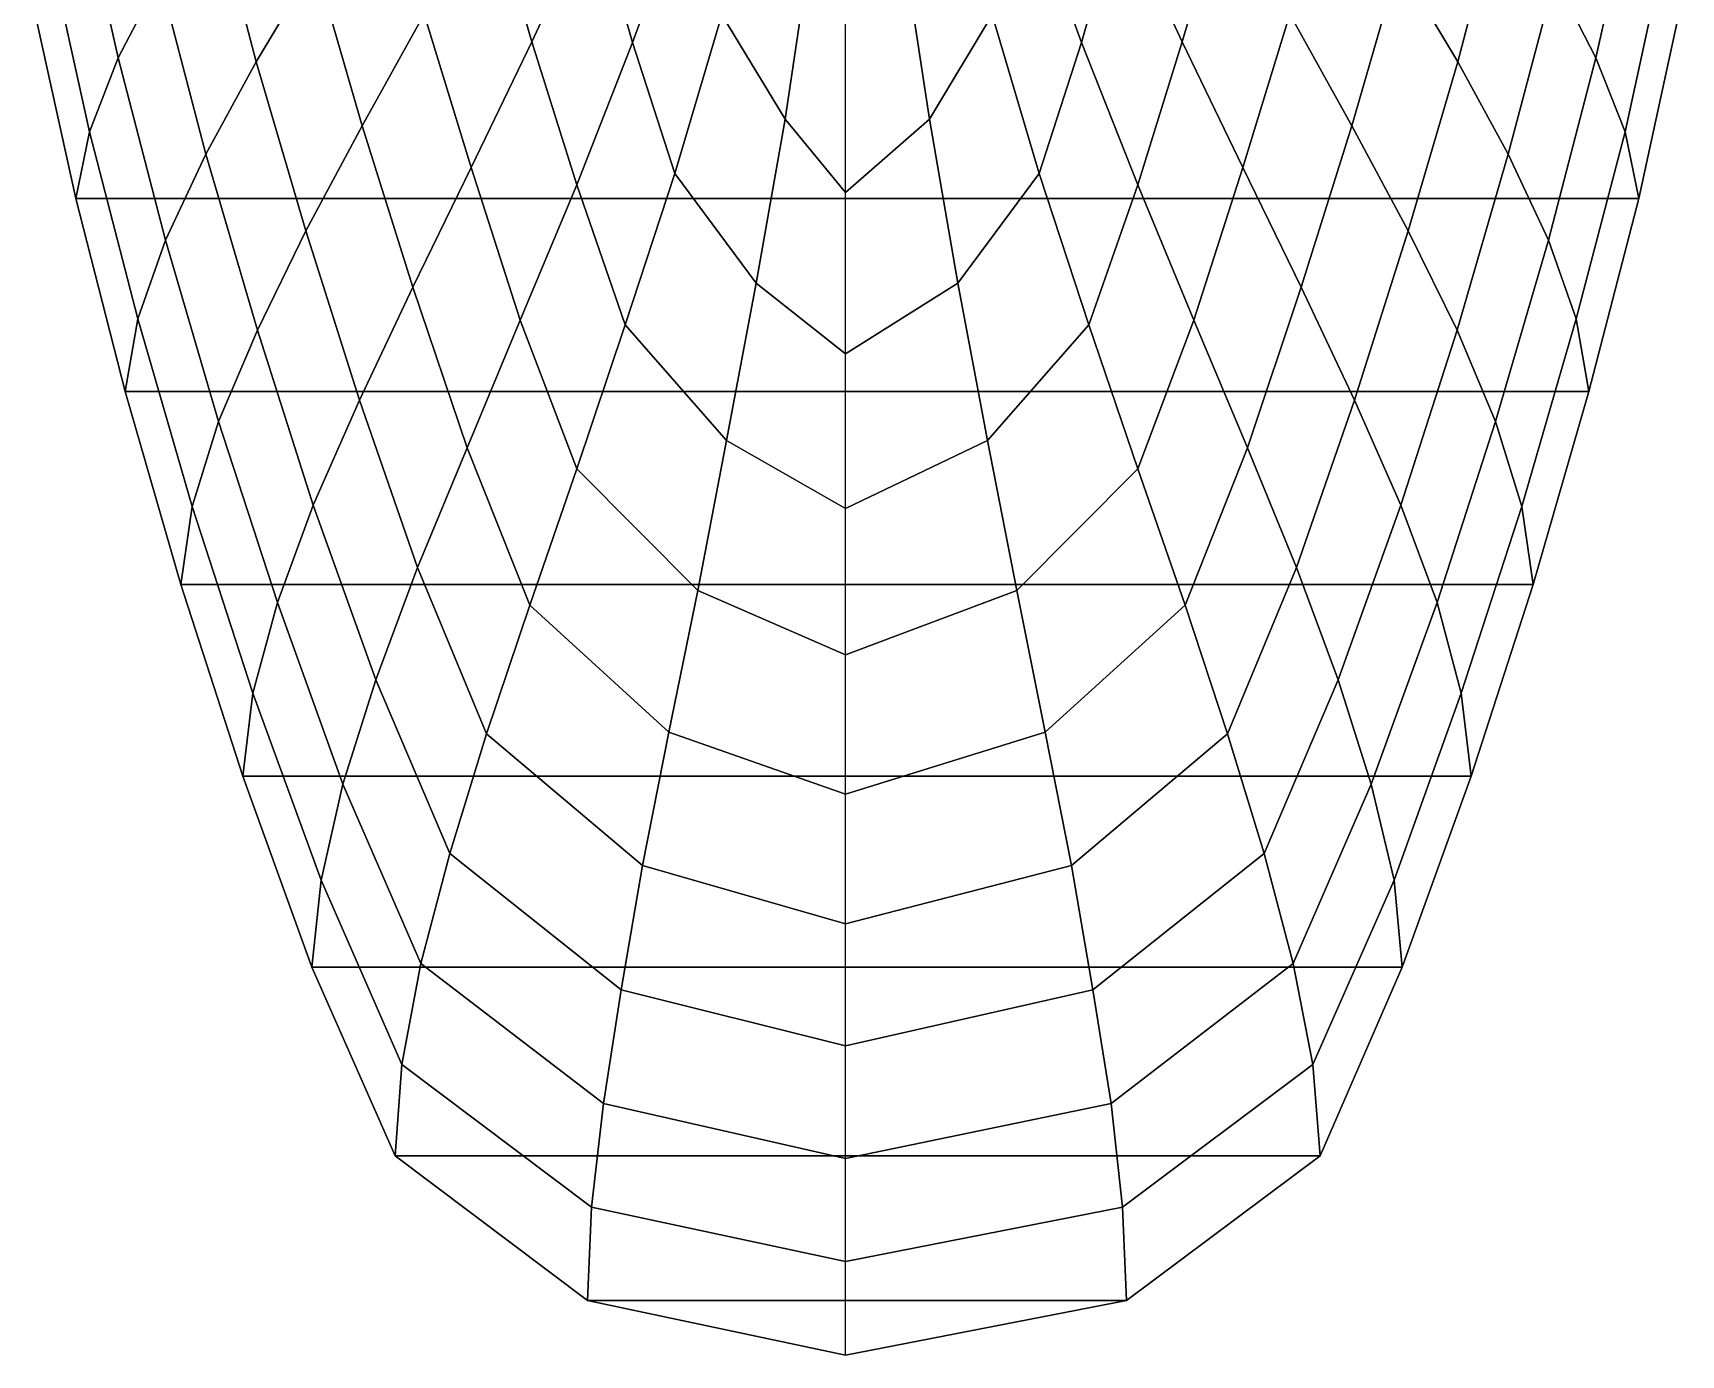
# Model space of a CAD drawing. Extents: x 0 to 30, y -55 to 0.
# Drawn here: x 2.74 to 27.26, y -55 to -35.34 of the extents above; entities that cross this region are included whole.
import ezdxf

# ---------------------------------------------------------------- set-up
doc = ezdxf.new("R2010")
doc.units = 0
doc.layers.add('ACESSORIO', color=254, linetype='CONTINUOUS')
doc.layers.add('PRETO', color=88, linetype='CONTINUOUS')

msp = doc.modelspace()

# ---------------------------------------------------------------- linework, layer by layer
at = {"layer": 'ACESSORIO'}
for points in [[(9.53, -33.3, 16.99), (10.16, -35.47, 17.09), (11.09, -33.48, 14.55), (10.51, -31.44, 14.41)], [(11.09, -33.48, 14.55), (11.66, -35.48, 14.73), (12.48, -33.27, 12.37), (11.99, -31.41, 12.15)], [(18.91, -33.48, 14.55), (18.34, -35.48, 14.73), (17.53, -33.27, 12.37), (18.03, -31.41, 12.15)], [(20.48, -33.3, 16.99), (19.84, -35.47, 17.09), (18.91, -33.48, 14.55), (19.49, -31.44, 14.41)], [(5.4, -33.24, 25.43), (6.06, -35.77, 25.41), (6.94, -34.3, 22.49), (6.29, -31.87, 22.5)], [(24.6, -33.24, 25.43), (23.94, -35.77, 25.41), (23.06, -34.3, 22.49), (23.71, -31.87, 22.5)], [(3.4, -33, 31.35), (4.01, -35.71, 31.32), (4.63, -34.52, 28.28), (4.03, -31.9, 28.32)], [(26.6, -33, 31.35), (25.99, -35.71, 31.32), (25.38, -34.52, 28.28), (25.98, -31.9, 28.32)], [(6.94, -34.3, 22.49), (7.64, -36.72, 22.5), (8.56, -35.06, 19.7), (7.9, -32.75, 19.66)], [(12.99, -35.07, 12.63), (13.93, -36.62, 12.94), (14.31, -34.09, 10.84), (13.64, -32.62, 10.49)], [(17.01, -35.07, 12.63), (16.08, -36.62, 12.94), (15.69, -34.09, 10.84), (16.36, -32.62, 10.49)], [(23.06, -34.3, 22.49), (22.36, -36.72, 22.5), (21.44, -35.06, 19.7), (22.1, -32.75, 19.66)], [(2.96, -34, 34.42), (3.58, -36.81, 34.4), (4.01, -35.71, 31.32), (3.4, -33, 31.35)], [(27.04, -34, 34.42), (26.43, -36.81, 34.4), (25.99, -35.71, 31.32), (26.6, -33, 31.35)], [(4.63, -34.52, 28.28), (5.31, -37.14, 28.26), (6.06, -35.77, 25.41), (5.4, -33.24, 25.43)], [(8.56, -35.06, 19.7), (9.26, -37.34, 19.76), (10.16, -35.47, 17.09), (9.53, -33.3, 16.99)], [(11.66, -35.48, 14.73), (12.29, -37.43, 14.94), (12.99, -35.07, 12.63), (12.48, -33.27, 12.37)], [(18.34, -35.48, 14.73), (17.71, -37.43, 14.94), (17.01, -35.07, 12.63), (17.53, -33.27, 12.37)], [(21.44, -35.06, 19.7), (20.74, -37.34, 19.76), (19.84, -35.47, 17.09), (20.48, -33.3, 16.99)], [(25.38, -34.52, 28.28), (24.69, -37.14, 28.26), (23.94, -35.77, 25.41), (24.6, -33.24, 25.43)], [(10.16, -35.47, 17.09), (10.83, -37.6, 17.22), (11.66, -35.48, 14.73), (11.09, -33.48, 14.55)], [(19.84, -35.47, 17.09), (19.18, -37.6, 17.22), (18.34, -35.48, 14.73), (18.91, -33.48, 14.55)], [(2.74, -34.9, 37.5), (3.38, -37.8, 37.5), (3.58, -36.81, 34.4), (2.96, -34, 34.42)], [(27.26, -34.9, 37.5), (26.63, -37.8, 37.5), (26.43, -36.81, 34.4), (27.04, -34, 34.42)], [(6.06, -35.77, 25.41), (6.8, -38.28, 25.4), (7.64, -36.72, 22.5), (6.94, -34.3, 22.49)], [(13.93, -36.62, 12.94), (14.83, -37.71, 13.29), (14.83, -35.21, 11.25), (14.31, -34.09, 10.84)], [(16.08, -36.62, 12.94), (14.83, -37.71, 13.29), (14.83, -35.21, 11.25), (15.69, -34.09, 10.84)], [(23.94, -35.77, 25.41), (23.2, -38.28, 25.4), (22.36, -36.72, 22.5), (23.06, -34.3, 22.49)], [(4.01, -35.71, 31.32), (4.71, -38.42, 31.3), (5.31, -37.14, 28.26), (4.63, -34.52, 28.28)], [(25.99, -35.71, 31.32), (25.29, -38.42, 31.3), (24.69, -37.14, 28.26), (25.38, -34.52, 28.28)], [(7.64, -36.72, 22.5), (8.39, -39.12, 22.54), (9.26, -37.34, 19.76), (8.56, -35.06, 19.7)], [(22.36, -36.72, 22.5), (21.61, -39.12, 22.54), (20.74, -37.34, 19.76), (21.44, -35.06, 19.7)], [(12.29, -37.43, 14.94), (13.5, -39.06, 15.19), (13.93, -36.62, 12.94), (12.99, -35.07, 12.63)], [(17.71, -37.43, 14.94), (16.5, -39.06, 15.19), (16.08, -36.62, 12.94), (17.01, -35.07, 12.63)], [(9.26, -37.34, 19.76), (9.99, -39.61, 19.85), (10.83, -37.6, 17.22), (10.16, -35.47, 17.09)], [(10.83, -37.6, 17.22), (11.55, -39.68, 17.38), (12.29, -37.43, 14.94), (11.66, -35.48, 14.73)], [(19.18, -37.6, 17.22), (18.45, -39.68, 17.38), (17.71, -37.43, 14.94), (18.34, -35.48, 14.73)], [(20.74, -37.34, 19.76), (20.01, -39.61, 19.85), (19.18, -37.6, 17.22), (19.84, -35.47, 17.09)], [(3.58, -36.81, 34.4), (4.3, -39.59, 34.38), (4.71, -38.42, 31.3), (4.01, -35.71, 31.32)], [(5.31, -37.14, 28.26), (6.08, -39.76, 28.24), (6.8, -38.28, 25.4), (6.06, -35.77, 25.41)], [(24.69, -37.14, 28.26), (23.93, -39.76, 28.24), (23.2, -38.28, 25.4), (23.94, -35.77, 25.41)], [(26.43, -36.81, 34.4), (25.7, -39.59, 34.38), (25.29, -38.42, 31.3), (25.99, -35.71, 31.32)], [(6.8, -38.28, 25.4), (7.6, -40.8, 25.41), (8.39, -39.12, 22.54), (7.64, -36.72, 22.5)], [(13.5, -39.06, 15.19), (14.83, -40.11, 15.49), (14.83, -37.71, 13.29), (13.93, -36.62, 12.94)], [(16.5, -39.06, 15.19), (14.83, -40.11, 15.49), (14.83, -37.71, 13.29), (16.08, -36.62, 12.94)], [(23.2, -38.28, 25.4), (22.4, -40.8, 25.41), (21.61, -39.12, 22.54), (22.36, -36.72, 22.5)], [(3.38, -37.8, 37.5), (4.11, -40.67, 37.5), (4.3, -39.59, 34.38), (3.58, -36.81, 34.4)], [(26.63, -37.8, 37.5), (25.89, -40.67, 37.5), (25.7, -39.59, 34.38), (26.43, -36.81, 34.4)], [(4.71, -38.42, 31.3), (5.5, -41.12, 31.28), (6.08, -39.76, 28.24), (5.31, -37.14, 28.26)], [(25.29, -38.42, 31.3), (24.5, -41.12, 31.28), (23.93, -39.76, 28.24), (24.69, -37.14, 28.26)], [(8.39, -39.12, 22.54), (9.2, -41.51, 22.59), (9.99, -39.61, 19.85), (9.26, -37.34, 19.76)], [(11.55, -39.68, 17.38), (13.06, -41.4, 17.59), (13.5, -39.06, 15.19), (12.29, -37.43, 14.94)], [(18.45, -39.68, 17.38), (16.94, -41.4, 17.59), (16.5, -39.06, 15.19), (17.71, -37.43, 14.94)], [(21.61, -39.12, 22.54), (20.81, -41.51, 22.59), (20.01, -39.61, 19.85), (20.74, -37.34, 19.76)], [(9.99, -39.61, 19.85), (10.83, -41.82, 19.97), (11.55, -39.68, 17.38), (10.83, -37.6, 17.22)], [(20.01, -39.61, 19.85), (19.18, -41.82, 19.97), (18.45, -39.68, 17.38), (19.18, -37.6, 17.22)], [(4.3, -39.59, 34.38), (5.11, -42.38, 34.38), (5.5, -41.12, 31.28), (4.71, -38.42, 31.3)], [(6.08, -39.76, 28.24), (6.91, -42.36, 28.24), (7.6, -40.8, 25.41), (6.8, -38.28, 25.4)], [(23.93, -39.76, 28.24), (23.09, -42.36, 28.24), (22.4, -40.8, 25.41), (23.2, -38.28, 25.4)], [(25.7, -39.59, 34.38), (24.89, -42.38, 34.38), (24.5, -41.12, 31.28), (25.29, -38.42, 31.3)], [(7.6, -40.8, 25.41), (8.46, -43.29, 25.44), (9.2, -41.51, 22.59), (8.39, -39.12, 22.54)], [(13.06, -41.4, 17.59), (14.83, -42.41, 17.83), (14.83, -40.11, 15.49), (13.5, -39.06, 15.19)], [(16.94, -41.4, 17.59), (14.83, -42.41, 17.83), (14.83, -40.11, 15.49), (16.5, -39.06, 15.19)], [(22.4, -40.8, 25.41), (21.54, -43.29, 25.44), (20.81, -41.51, 22.59), (21.61, -39.12, 22.54)], [(4.11, -40.67, 37.5), (4.94, -43.54, 37.5), (5.11, -42.38, 34.38), (4.3, -39.59, 34.38)], [(9.2, -41.51, 22.59), (10.13, -43.85, 22.67), (10.83, -41.82, 19.97), (9.99, -39.61, 19.85)], [(10.83, -41.82, 19.97), (12.63, -43.63, 20.12), (13.06, -41.4, 17.59), (11.55, -39.68, 17.38)], [(19.18, -41.82, 19.97), (17.38, -43.63, 20.12), (16.94, -41.4, 17.59), (18.45, -39.68, 17.38)], [(20.81, -41.51, 22.59), (19.88, -43.85, 22.67), (19.18, -41.82, 19.97), (20.01, -39.61, 19.85)], [(25.89, -40.67, 37.5), (25.06, -43.54, 37.5), (24.89, -42.38, 34.38), (25.7, -39.59, 34.38)], [(5.5, -41.12, 31.28), (6.38, -43.81, 31.27), (6.91, -42.36, 28.24), (6.08, -39.76, 28.24)], [(24.5, -41.12, 31.28), (23.63, -43.81, 31.27), (23.09, -42.36, 28.24), (23.93, -39.76, 28.24)], [(6.91, -42.36, 28.24), (7.84, -44.96, 28.24), (8.46, -43.29, 25.44), (7.6, -40.8, 25.41)], [(23.09, -42.36, 28.24), (22.16, -44.96, 28.24), (21.54, -43.29, 25.44), (22.4, -40.8, 25.41)], [(5.11, -42.38, 34.38), (6.01, -45.16, 34.37), (6.38, -43.81, 31.27), (5.5, -41.12, 31.28)], [(24.89, -42.38, 34.38), (23.99, -45.16, 34.37), (23.63, -43.81, 31.27), (24.5, -41.12, 31.28)], [(12.63, -43.63, 20.12), (14.83, -44.59, 20.31), (14.83, -42.41, 17.83), (13.06, -41.4, 17.59)], [(17.38, -43.63, 20.12), (14.83, -44.59, 20.31), (14.83, -42.41, 17.83), (16.94, -41.4, 17.59)], [(8.46, -43.29, 25.44), (9.49, -45.76, 25.49), (10.13, -43.85, 22.67), (9.2, -41.51, 22.59)], [(21.54, -43.29, 25.44), (20.51, -45.76, 25.49), (19.88, -43.85, 22.67), (20.81, -41.51, 22.59)], [(10.13, -43.85, 22.67), (12.2, -45.74, 22.78), (12.63, -43.63, 20.12), (10.83, -41.82, 19.97)], [(19.88, -43.85, 22.67), (17.8, -45.74, 22.78), (17.38, -43.63, 20.12), (19.18, -41.82, 19.97)], [(4.94, -43.54, 37.5), (5.86, -46.39, 37.5), (6.01, -45.16, 34.37), (5.11, -42.38, 34.38)], [(6.38, -43.81, 31.27), (7.35, -46.51, 31.26), (7.84, -44.96, 28.24), (6.91, -42.36, 28.24)], [(23.63, -43.81, 31.27), (22.65, -46.51, 31.26), (22.16, -44.96, 28.24), (23.09, -42.36, 28.24)], [(25.06, -43.54, 37.5), (24.14, -46.39, 37.5), (23.99, -45.16, 34.37), (24.89, -42.38, 34.38)], [(7.84, -44.96, 28.24), (8.94, -47.54, 28.27), (9.49, -45.76, 25.49), (8.46, -43.29, 25.44)], [(22.16, -44.96, 28.24), (21.06, -47.54, 28.27), (20.51, -45.76, 25.49), (21.54, -43.29, 25.44)], [(12.2, -45.74, 22.78), (14.83, -46.66, 22.92), (14.83, -44.59, 20.31), (12.63, -43.63, 20.12)], [(17.8, -45.74, 22.78), (14.83, -46.66, 22.92), (14.83, -44.59, 20.31), (17.38, -43.63, 20.12)], [(6.01, -45.16, 34.37), (7.03, -47.94, 34.36), (7.35, -46.51, 31.26), (6.38, -43.81, 31.27)], [(9.49, -45.76, 25.49), (11.81, -47.72, 25.56), (12.2, -45.74, 22.78), (10.13, -43.85, 22.67)], [(20.51, -45.76, 25.49), (18.19, -47.72, 25.56), (17.8, -45.74, 22.78), (19.88, -43.85, 22.67)], [(23.99, -45.16, 34.37), (22.99, -47.94, 34.36), (22.65, -46.51, 31.26), (23.63, -43.81, 31.27)], [(7.35, -46.51, 31.26), (8.51, -49.18, 31.27), (8.94, -47.54, 28.27), (7.84, -44.96, 28.24)], [(22.65, -46.51, 31.26), (21.49, -49.18, 31.27), (21.06, -47.54, 28.27), (22.16, -44.96, 28.24)], [(5.86, -46.39, 37.5), (6.89, -49.23, 37.5), (7.03, -47.94, 34.36), (6.01, -45.16, 34.37)], [(24.14, -46.39, 37.5), (23.11, -49.23, 37.5), (22.99, -47.94, 34.36), (23.99, -45.16, 34.37)], [(8.94, -47.54, 28.27), (11.49, -49.57, 28.31), (11.81, -47.72, 25.56), (9.49, -45.76, 25.49)], [(11.81, -47.72, 25.56), (14.83, -48.59, 25.51), (14.83, -46.66, 22.92), (12.2, -45.74, 22.78)], [(18.19, -47.72, 25.56), (14.83, -48.59, 25.51), (14.83, -46.66, 22.92), (17.8, -45.74, 22.78)], [(21.06, -47.54, 28.27), (18.51, -49.57, 28.31), (18.19, -47.72, 25.56), (20.51, -45.76, 25.49)], [(7.03, -47.94, 34.36), (8.23, -50.68, 34.36), (8.51, -49.18, 31.27), (7.35, -46.51, 31.26)], [(22.99, -47.94, 34.36), (21.78, -50.68, 34.36), (21.49, -49.18, 31.27), (22.65, -46.51, 31.26)], [(8.51, -49.18, 31.27), (11.23, -51.26, 31.28), (11.49, -49.57, 28.31), (8.94, -47.54, 28.27)], [(21.49, -49.18, 31.27), (18.78, -51.26, 31.28), (18.51, -49.57, 28.31), (21.06, -47.54, 28.27)], [(11.49, -49.57, 28.31), (14.83, -50.4, 28.35), (14.83, -48.59, 25.51), (11.81, -47.72, 25.56)], [(18.51, -49.57, 28.31), (14.83, -50.4, 28.35), (14.83, -48.59, 25.51), (18.19, -47.72, 25.56)], [(6.89, -49.23, 37.5), (8.13, -52.04, 37.5), (8.23, -50.68, 34.36), (7.03, -47.94, 34.36)], [(23.11, -49.23, 37.5), (21.89, -52.04, 37.5), (21.78, -50.68, 34.36), (22.99, -47.94, 34.36)], [(8.23, -50.68, 34.36), (11.05, -52.8, 34.36), (11.23, -51.26, 31.28), (8.51, -49.18, 31.27)], [(21.78, -50.68, 34.36), (18.95, -52.8, 34.36), (18.78, -51.26, 31.28), (21.49, -49.18, 31.27)], [(11.23, -51.26, 31.28), (14.83, -52.08, 31.31), (14.83, -50.4, 28.35), (11.49, -49.57, 28.31)], [(18.78, -51.26, 31.28), (14.83, -52.08, 31.31), (14.83, -50.4, 28.35), (18.51, -49.57, 28.31)], [(8.13, -52.04, 37.5), (10.99, -54.19, 37.5), (11.05, -52.8, 34.36), (8.23, -50.68, 34.36)], [(21.89, -52.04, 37.5), (19.01, -54.19, 37.5), (18.95, -52.8, 34.36), (21.78, -50.68, 34.36)], [(11.05, -52.8, 34.36), (14.83, -53.61, 34.37), (14.83, -52.08, 31.31), (11.23, -51.26, 31.28)], [(18.95, -52.8, 34.36), (14.83, -53.61, 34.37), (14.83, -52.08, 31.31), (18.78, -51.26, 31.28)], [(10.99, -54.19, 37.5), (14.83, -55, 37.5), (14.83, -53.61, 34.37), (11.05, -52.8, 34.36)], [(19.01, -54.19, 37.5), (14.83, -55, 37.5), (14.83, -53.61, 34.37), (18.95, -52.8, 34.36)]]:
    msp.add_3dface(points, dxfattribs=at)
at = {"layer": 'PRETO'}
for points in [[(3.38, -37.8, 37.5), (3.38, -37.8, 39.4), (2.74, -34.9, 39.4), (2.74, -34.9, 37.5)], [(3.38, -37.8, 37.5), (26.63, -37.8, 37.5), (27.26, -34.9, 37.5), (2.74, -34.9, 37.5)], [(3.38, -37.8, 39.4), (26.63, -37.8, 39.4), (27.26, -34.9, 39.4), (2.74, -34.9, 39.4)], [(26.63, -37.8, 37.5), (26.63, -37.8, 39.4), (27.26, -34.9, 39.4), (27.26, -34.9, 37.5)], [(4.11, -40.67, 37.5), (4.11, -40.67, 39.4), (3.38, -37.8, 39.4), (3.38, -37.8, 37.5)], [(4.11, -40.67, 37.5), (25.89, -40.67, 37.5), (26.63, -37.8, 37.5), (3.38, -37.8, 37.5)], [(4.11, -40.67, 39.4), (25.89, -40.67, 39.4), (26.63, -37.8, 39.4), (3.38, -37.8, 39.4)], [(25.89, -40.67, 37.5), (25.89, -40.67, 39.4), (26.63, -37.8, 39.4), (26.63, -37.8, 37.5)], [(4.94, -43.54, 37.5), (4.94, -43.54, 39.4), (4.11, -40.67, 39.4), (4.11, -40.67, 37.5)], [(4.94, -43.54, 37.5), (25.06, -43.54, 37.5), (25.89, -40.67, 37.5), (4.11, -40.67, 37.5)], [(4.94, -43.54, 39.4), (25.06, -43.54, 39.4), (25.89, -40.67, 39.4), (4.11, -40.67, 39.4)], [(25.06, -43.54, 37.5), (25.06, -43.54, 39.4), (25.89, -40.67, 39.4), (25.89, -40.67, 37.5)], [(5.86, -46.39, 37.5), (5.86, -46.39, 39.4), (4.94, -43.54, 39.4), (4.94, -43.54, 37.5)], [(5.86, -46.39, 37.5), (24.14, -46.39, 37.5), (25.06, -43.54, 37.5), (4.94, -43.54, 37.5)], [(5.86, -46.39, 39.4), (24.14, -46.39, 39.4), (25.06, -43.54, 39.4), (4.94, -43.54, 39.4)], [(24.14, -46.39, 37.5), (24.14, -46.39, 39.4), (25.06, -43.54, 39.4), (25.06, -43.54, 37.5)], [(6.89, -49.23, 37.5), (6.89, -49.23, 39.4), (5.86, -46.39, 39.4), (5.86, -46.39, 37.5)], [(6.89, -49.23, 37.5), (23.11, -49.23, 37.5), (24.14, -46.39, 37.5), (5.86, -46.39, 37.5)], [(6.89, -49.23, 39.4), (23.11, -49.23, 39.4), (24.14, -46.39, 39.4), (5.86, -46.39, 39.4)], [(23.11, -49.23, 37.5), (23.11, -49.23, 39.4), (24.14, -46.39, 39.4), (24.14, -46.39, 37.5)], [(8.13, -52.04, 37.5), (8.13, -52.04, 39.4), (6.89, -49.23, 39.4), (6.89, -49.23, 37.5)], [(8.13, -52.04, 37.5), (21.89, -52.04, 37.5), (23.11, -49.23, 37.5), (6.89, -49.23, 37.5)], [(8.13, -52.04, 39.4), (21.89, -52.04, 39.4), (23.11, -49.23, 39.4), (6.89, -49.23, 39.4)], [(21.89, -52.04, 37.5), (21.89, -52.04, 39.4), (23.11, -49.23, 39.4), (23.11, -49.23, 37.5)], [(10.99, -54.19, 37.5), (10.99, -54.19, 39.4), (8.13, -52.04, 39.4), (8.13, -52.04, 37.5)], [(10.99, -54.19, 37.5), (19.01, -54.19, 37.5), (21.89, -52.04, 37.5), (8.13, -52.04, 37.5)], [(10.99, -54.19, 39.4), (19.01, -54.19, 39.4), (21.89, -52.04, 39.4), (8.13, -52.04, 39.4)], [(19.01, -54.19, 37.5), (19.01, -54.19, 39.4), (21.89, -52.04, 39.4), (21.89, -52.04, 37.5)], [(14.83, -55, 37.5), (19.01, -54.19, 37.5), (10.99, -54.19, 37.5), (14.83, -55, 37.5)], [(14.83, -55, 39.4), (19.01, -54.19, 39.4), (10.99, -54.19, 39.4), (14.83, -55, 39.4)], [(14.83, -55, 37.5), (14.83, -55, 39.4), (10.99, -54.19, 39.4), (10.99, -54.19, 37.5)], [(14.83, -55, 37.5), (14.83, -55, 39.4), (19.01, -54.19, 39.4), (19.01, -54.19, 37.5)]]:
    msp.add_3dface(points, dxfattribs=at)

doc.saveas('drawing.dxf')
